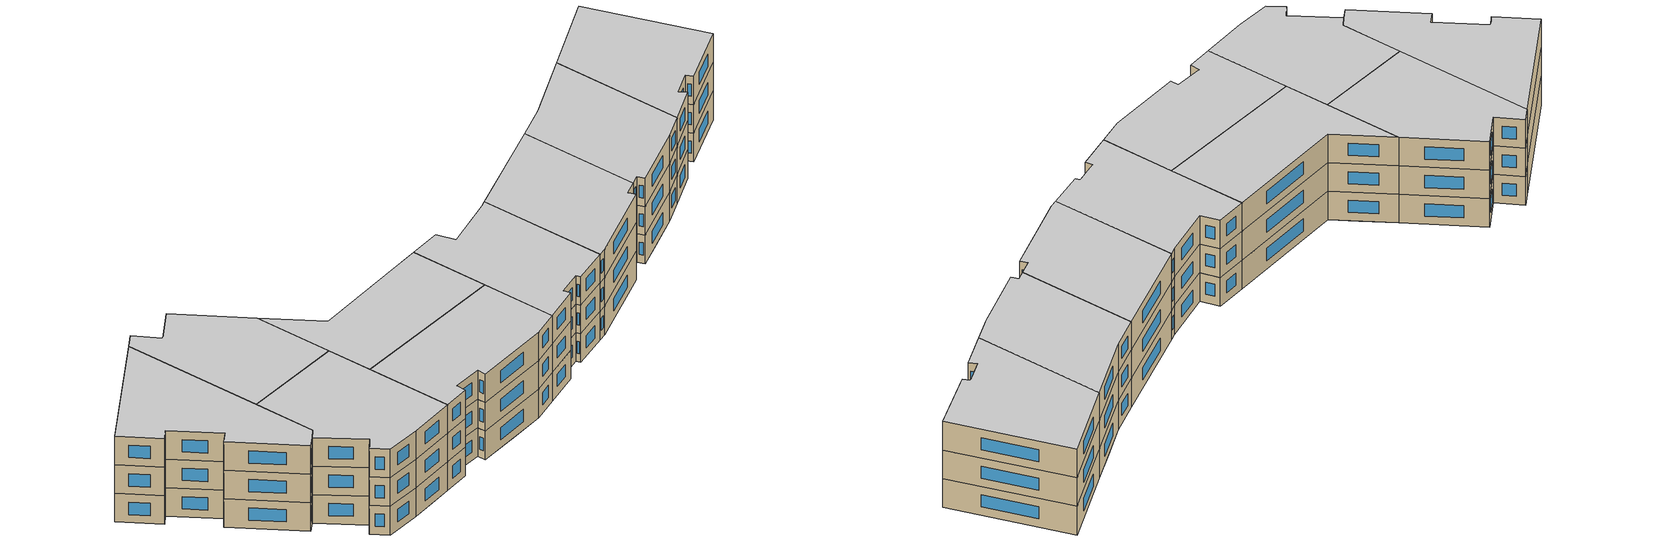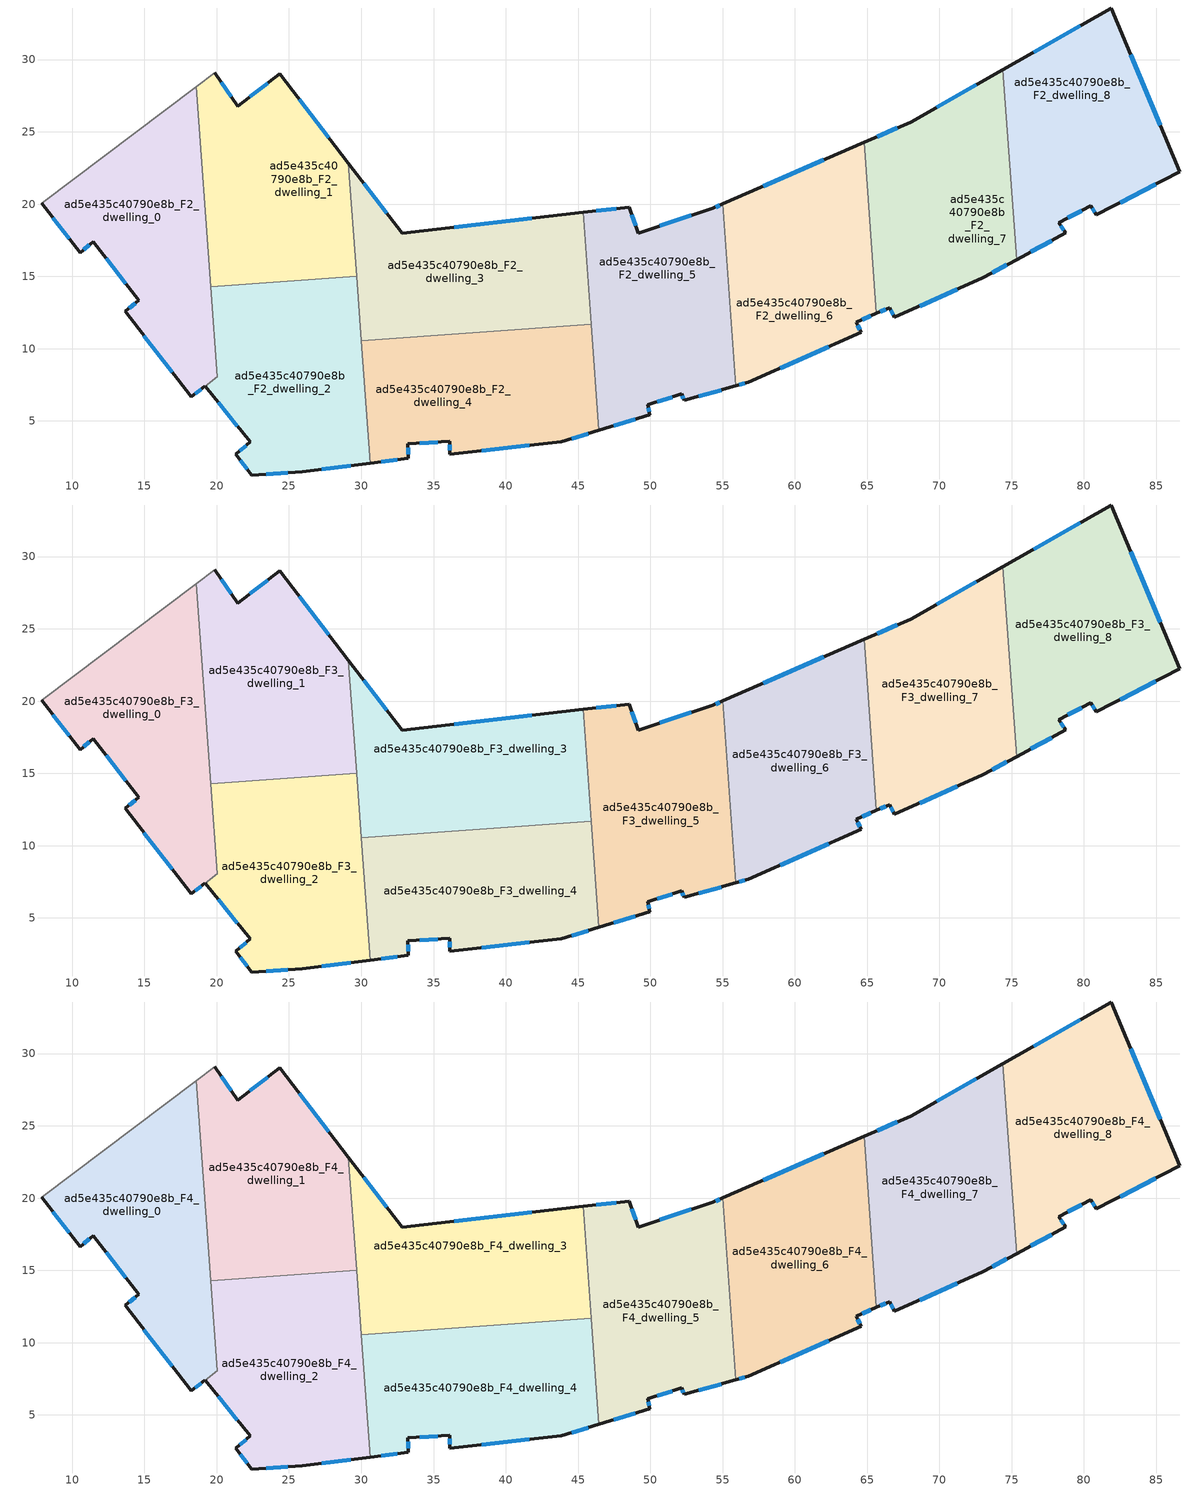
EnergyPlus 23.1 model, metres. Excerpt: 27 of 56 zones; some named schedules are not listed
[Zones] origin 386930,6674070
ad5e435c40790e8b_F2_dwelling_0
 floor to ad5e435c40790e8b_F1_dwelling_9 (EU_floor_Construction): 18.59,28.13 20.04,8.06 18.24,6.66 13.66,12.6 14.62,13.34 11.45,17.4 10.55,16.62 7.91,20.04 z6
 wall outside (EU_wall_Construction): 7.91,20.04 10.55,16.62 11.45,17.4 14.62,13.34 13.66,12.6 18.24,6.66 19.19,7.4 z6:9
 wall adiabatic (EU_wall_Construction): 18.59,28.13 7.91,20.04 z6:9
 wall to ad5e435c40790e8b_F2_dwelling_2 (EU_wall_Construction): 19.19,7.4 20.04,8.06 19.59,14.27 z6:9
 wall to ad5e435c40790e8b_F2_dwelling_1 (EU_wall_Construction): 19.59,14.27 18.59,28.13 z6:9
 window (EU_Window_Construction): 18.51,6.87 18.92,7.19 / 14.97,10.9 16.93,8.36 / 14.35,13.13 13.93,12.81 / 12.35,16.24 13.72,14.5 / 10.81,16.84 11.19,17.18 / 8.67,19.07 9.8,17.6 z6.86:8.14
ad5e435c40790e8b_F2_dwelling_1
 floor to ad5e435c40790e8b_F1_dwelling_8 (EU_floor_Construction): 24.35,29.01 29.12,22.82 29.68,15 21.88,14.43 24.12,28.83 z6
 floor to ad5e435c40790e8b_F1_dwelling_9 (EU_floor_Construction): 24.12,28.83 21.88,14.43 19.59,14.27 18.59,28.13 19.87,29.09 21.47,26.79 z6
 wall outside (EU_wall_Construction): 29.12,22.83 24.35,29.01 21.47,26.79 19.87,29.09 z6:9
 wall to ad5e435c40790e8b_F2_dwelling_2 (EU_wall_Construction): 19.59,14.27 29.68,15 z6:9
 wall adiabatic (EU_wall_Construction): 19.87,29.09 18.59,28.13 z6:9
 wall to ad5e435c40790e8b_F2_dwelling_3 (EU_wall_Construction): 29.68,15 29.12,22.83 z6:9
 window (EU_Window_Construction): 21.01,27.44 20.32,28.43 / 23.53,28.37 22.29,27.42 / 27.76,24.59 25.72,27.24 z6.86:8.14
ad5e435c40790e8b_F2_dwelling_2
 floor to ad5e435c40790e8b_F1_dwelling_7 (EU_floor_Construction): 29.84,12.81 29.92,11.64 28.39,1.79 25.93,1.48 22.41,1.26 21.32,2.68 22.34,3.54 20.52,5.77 21.82,14.06 z6
 floor to ad5e435c40790e8b_F1_dwelling_6 (EU_floor_Construction): 29.92,11.64 30.61,2.08 28.39,1.79 z6
 floor to ad5e435c40790e8b_F1_dwelling_9 (EU_floor_Construction): 21.88,14.43 20.52,5.77 19.19,7.4 20.04,8.06 19.59,14.27 z6
 floor to ad5e435c40790e8b_F1_dwelling_8 (EU_floor_Construction): 29.68,15 29.84,12.81 21.82,14.06 21.88,14.43 z6
 wall outside (EU_wall_Construction): 19.19,7.4 22.34,3.54 21.32,2.68 22.41,1.26 25.93,1.48 30.61,2.08 z6:9
 wall to ad5e435c40790e8b_F2_dwelling_4 (EU_wall_Construction): 30.61,2.08 30,10.55 z6:9
 wall to ad5e435c40790e8b_F2_dwelling_3 (EU_wall_Construction): 30,10.55 29.68,15 z6:9
 window (EU_Window_Construction): 27.27,1.65 29.28,1.9 / 23.42,1.32 24.93,1.41 / 21.63,2.27 22.1,1.66 / 22.05,3.29 21.61,2.92 / 20.09,6.3 21.44,4.64 z6.86:8.14
ad5e435c40790e8b_F2_dwelling_3
 floor to ad5e435c40790e8b_F1_dwelling_6 (EU_floor_Construction): 43.08,19.16 41.87,11.41 30,10.55 29.92,11.64 31.24,20.07 32.84,17.98 z6
 floor to ad5e435c40790e8b_F1_dwelling_8 (EU_floor_Construction): 29.12,22.82 31.24,20.07 30.1,12.77 29.84,12.81 z6
 floor to ad5e435c40790e8b_F1_dwelling_7 (EU_floor_Construction): 30.1,12.77 29.92,11.64 29.84,12.81 z6
 floor to ad5e435c40790e8b_F1_dwelling_5 (EU_floor_Construction): 45.36,19.42 45.86,12.54 42.14,13.12 43.08,19.16 z6
 floor to ad5e435c40790e8b_F1_dwelling_4 (EU_floor_Construction): 45.86,12.54 45.92,11.7 41.87,11.41 42.14,13.12 z6
 wall outside (EU_wall_Construction): 45.36,19.42 32.84,17.98 29.12,22.83 z6:9
 wall to ad5e435c40790e8b_F2_dwelling_4 (EU_wall_Construction): 30,10.55 45.92,11.7 z6:9
 wall to ad5e435c40790e8b_F2_dwelling_5 (EU_wall_Construction): 45.92,11.7 45.36,19.42 z6:9
 window (EU_Window_Construction): 41.78,19.01 36.42,18.39 / 31.78,19.37 30.18,21.44 z6.86:8.14
ad5e435c40790e8b_F2_dwelling_4
 floor to ad5e435c40790e8b_F1_dwelling_6 (EU_floor_Construction): 41.87,11.41 40.59,3.19 36.13,2.71 36.12,3.59 33.23,3.42 33.27,2.42 30.61,2.08 30,10.55 z6
 floor to ad5e435c40790e8b_F1_dwelling_4 (EU_floor_Construction): 45.92,11.7 46.45,4.35 43.82,3.54 40.59,3.19 41.87,11.41 z6
 wall outside (EU_wall_Construction): 30.61,2.08 33.27,2.42 33.23,3.42 36.12,3.59 36.13,2.71 43.82,3.54 46.45,4.35 z6:9
 wall to ad5e435c40790e8b_F2_dwelling_5 (EU_wall_Construction): 46.45,4.35 45.92,11.7 z6:9
 window (EU_Window_Construction): 34.06,3.47 35.3,3.54 / 33.26,2.7 33.24,3.13 / 31.37,2.17 32.51,2.32 / 44.57,3.78 45.7,4.12 / 38.33,2.95 41.63,3.31 / 36.12,3.34 36.13,2.96 z6.86:8.14
ad5e435c40790e8b_F2_dwelling_5
 floor to ad5e435c40790e8b_F1_dwelling_4 (EU_floor_Construction): 55.04,11.1 54.39,7 52.34,6.42 52.18,6.87 49.82,6.12 49.98,5.44 46.45,4.35 45.86,12.54 z6
 floor to ad5e435c40790e8b_F1_dwelling_5 (EU_floor_Construction): 55,20.01 55.45,13.77 55.04,11.1 45.86,12.54 45.36,19.42 48.54,19.79 49.18,18 54.32,19.71 z6
 floor to ad5e435c40790e8b_F1_dwelling_2 (EU_floor_Construction): 55.45,13.77 55.91,7.42 54.39,7 z6
 wall outside (EU_wall_Construction): 46.45,4.35 49.98,5.44 49.82,6.12 52.18,6.87 52.34,6.42 55.91,7.42 / 55,20.01 54.32,19.71 49.18,18 48.54,19.79 45.36,19.42 z6:9
 wall to ad5e435c40790e8b_F2_dwelling_6 (EU_wall_Construction): 55.91,7.42 55,20.01 z6:9
 window (EU_Window_Construction): 49.93,5.63 49.86,5.93 / 47.45,4.66 48.97,5.13 / 47.63,19.68 46.27,19.53 / 49,18.51 48.72,19.28 / 52.85,19.22 50.65,18.49 / 54.81,19.92 54.51,19.8 / 53.36,6.7 54.89,7.13 / 52.22,6.74 52.3,6.54 / 50.49,6.34 51.5,6.65 z6.86:8.14
ad5e435c40790e8b_F2_dwelling_6
 floor to ad5e435c40790e8b_F1_dwelling_2 (EU_floor_Construction): 65.35,16.58 65.65,12.44 64.25,11.82 64.58,11.12 56.76,7.66 55.91,7.42 55.45,13.77 56.11,18.02 z6
 floor to ad5e435c40790e8b_F1_dwelling_3 (EU_floor_Construction): 64.79,24.27 65.35,16.58 56.11,18.02 56.53,20.67 z6
 floor to ad5e435c40790e8b_F1_dwelling_5 (EU_floor_Construction): 56.53,20.67 55.45,13.77 55,20.01 z6
 wall outside (EU_wall_Construction): 55.91,7.42 56.76,7.66 64.58,11.12 64.25,11.82 65.65,12.44 / 64.79,24.27 55,20.01 z6:9
 wall to ad5e435c40790e8b_F2_dwelling_7 (EU_wall_Construction): 65.65,12.44 64.79,24.27 z6:9
 window (EU_Window_Construction): 56.15,7.49 56.52,7.6 / 62,23.05 57.8,21.23 / 64.65,11.99 65.25,12.26 / 64.49,11.32 64.34,11.62 / 59,8.65 62.35,10.13 z6.86:8.14
ad5e435c40790e8b_F2_dwelling_7
 floor to ad5e435c40790e8b_F1_dwelling_0 (EU_floor_Construction): 74.76,24.21 75.34,16.16 72.99,14.89 69.05,13.12 70.88,24.82 z6
 floor to ad5e435c40790e8b_F1_dwelling_3 (EU_floor_Construction): 71.3,27.54 69.49,15.93 65.35,16.58 64.79,24.27 68,25.67 z6
 floor to ad5e435c40790e8b_F1_dwelling_1 (EU_floor_Construction): 74.39,29.3 74.76,24.21 70.88,24.82 71.3,27.54 z6
 floor to ad5e435c40790e8b_F1_dwelling_2 (EU_floor_Construction): 69.49,15.93 69.05,13.12 66.89,12.16 66.55,12.84 65.65,12.44 65.35,16.58 z6
 wall outside (EU_wall_Construction): 65.65,12.44 66.55,12.84 66.89,12.16 72.99,14.89 75.34,16.16 / 74.39,29.3 68,25.67 64.79,24.27 z6:9
 wall to ad5e435c40790e8b_F2_dwelling_8 (EU_wall_Construction): 75.34,16.16 74.39,29.3 z6:9
 window (EU_Window_Construction): 65.91,12.55 66.29,12.72 / 67.09,25.27 65.71,24.67 / 72.57,28.26 69.83,26.71 / 73.66,15.25 74.67,15.8 / 68.63,12.94 71.25,14.11 / 66.65,12.64 66.79,12.35 z6.86:8.14
ad5e435c40790e8b_F2_dwelling_8
 floor to ad5e435c40790e8b_F1_dwelling_1 (EU_floor_Construction): 81.89,33.57 86.55,22.37 74.76,24.21 74.39,29.3 z6
 floor to ad5e435c40790e8b_F1_dwelling_0 (EU_floor_Construction): 86.55,22.37 86.61,22.23 80.85,19.26 80.46,19.89 78.27,18.72 78.73,18 75.34,16.16 74.76,24.21 z6
 wall outside (EU_wall_Construction): 75.34,16.16 78.73,18 78.27,18.72 80.46,19.89 80.85,19.26 86.61,22.23 81.89,33.57 74.39,29.3 z6:9
 window (EU_Window_Construction): 76.31,16.69 77.76,17.48 / 79.75,32.35 76.53,30.52 / 85.26,25.47 83.24,30.33 / 82.5,20.11 84.97,21.38 / 80.57,19.71 80.74,19.44 / 78.9,19.05 79.84,19.56 / 78.6,18.21 78.4,18.51 z6.86:8.14
ad5e435c40790e8b_F3_dwelling_0
 floor to ad5e435c40790e8b_F2_dwelling_0 (EU_floor_Construction): 18.59,28.13 20.04,8.06 18.24,6.66 13.66,12.6 14.62,13.34 11.45,17.4 10.55,16.62 7.91,20.04 z9
 wall outside (EU_wall_Construction): 7.91,20.04 10.55,16.62 11.45,17.4 14.62,13.34 13.66,12.6 18.24,6.66 19.19,7.4 z9:12
 wall adiabatic (EU_wall_Construction): 18.59,28.13 7.91,20.04 z9:12
 wall to ad5e435c40790e8b_F3_dwelling_2 (EU_wall_Construction): 19.19,7.4 20.04,8.06 19.59,14.27 z9:12
 wall to ad5e435c40790e8b_F3_dwelling_1 (EU_wall_Construction): 19.59,14.27 18.59,28.13 z9:12
 window (EU_Window_Construction): 18.51,6.87 18.92,7.19 / 14.97,10.9 16.93,8.36 / 14.35,13.13 13.93,12.81 / 12.35,16.24 13.72,14.5 / 10.81,16.84 11.19,17.18 / 8.67,19.07 9.8,17.6 z9.86:11.14
ad5e435c40790e8b_F3_dwelling_1
 floor to ad5e435c40790e8b_F2_dwelling_1 (EU_floor_Construction): 24.35,29.01 29.12,22.83 29.68,15 19.59,14.27 18.59,28.13 19.87,29.09 21.47,26.79 z9
 wall outside (EU_wall_Construction): 29.12,22.83 24.35,29.01 21.47,26.79 19.87,29.09 z9:12
 wall to ad5e435c40790e8b_F3_dwelling_2 (EU_wall_Construction): 19.59,14.27 29.68,15 z9:12
 wall adiabatic (EU_wall_Construction): 19.87,29.09 18.59,28.13 z9:12
 wall to ad5e435c40790e8b_F3_dwelling_3 (EU_wall_Construction): 29.68,15 29.12,22.83 z9:12
 window (EU_Window_Construction): 21.01,27.44 20.32,28.43 / 23.53,28.37 22.29,27.42 / 27.76,24.59 25.72,27.24 z9.86:11.14
ad5e435c40790e8b_F3_dwelling_2
 floor to ad5e435c40790e8b_F2_dwelling_2 (EU_floor_Construction): 29.68,15 30.61,2.08 25.93,1.48 22.41,1.26 21.32,2.68 22.34,3.54 19.19,7.4 20.04,8.06 19.59,14.27 z9
 wall outside (EU_wall_Construction): 19.19,7.4 22.34,3.54 21.32,2.68 22.41,1.26 25.93,1.48 30.61,2.08 z9:12
 wall to ad5e435c40790e8b_F3_dwelling_4 (EU_wall_Construction): 30.61,2.08 30,10.55 z9:12
 wall to ad5e435c40790e8b_F3_dwelling_3 (EU_wall_Construction): 30,10.55 29.68,15 z9:12
 window (EU_Window_Construction): 27.27,1.65 29.28,1.9 / 23.42,1.32 24.93,1.41 / 21.63,2.27 22.1,1.66 / 22.05,3.29 21.61,2.92 / 20.09,6.3 21.44,4.64 z9.86:11.14
ad5e435c40790e8b_F3_dwelling_3
 floor to ad5e435c40790e8b_F2_dwelling_3 (EU_floor_Construction): 45.36,19.42 45.92,11.7 30,10.55 29.12,22.83 32.84,17.98 z9
 wall outside (EU_wall_Construction): 45.36,19.42 32.84,17.98 29.12,22.83 z9:12
 wall to ad5e435c40790e8b_F3_dwelling_4 (EU_wall_Construction): 30,10.55 45.92,11.7 z9:12
 wall to ad5e435c40790e8b_F3_dwelling_5 (EU_wall_Construction): 45.92,11.7 45.36,19.42 z9:12
 window (EU_Window_Construction): 41.78,19.01 36.42,18.39 / 31.78,19.37 30.18,21.44 z9.86:11.14
ad5e435c40790e8b_F3_dwelling_4
 floor to ad5e435c40790e8b_F2_dwelling_4 (EU_floor_Construction): 45.92,11.7 46.45,4.35 43.82,3.54 36.13,2.71 36.12,3.59 33.23,3.42 33.27,2.42 30.61,2.08 30,10.55 z9
 wall outside (EU_wall_Construction): 30.61,2.08 33.27,2.42 33.23,3.42 36.12,3.59 36.13,2.71 43.82,3.54 46.45,4.35 z9:12
 wall to ad5e435c40790e8b_F3_dwelling_5 (EU_wall_Construction): 46.45,4.35 45.92,11.7 z9:12
 window (EU_Window_Construction): 34.06,3.47 35.3,3.54 / 33.26,2.7 33.24,3.13 / 31.37,2.17 32.51,2.32 / 44.57,3.78 45.7,4.12 / 38.33,2.95 41.63,3.31 / 36.12,3.34 36.13,2.96 z9.86:11.14
ad5e435c40790e8b_F3_dwelling_5
 floor to ad5e435c40790e8b_F2_dwelling_5 (EU_floor_Construction): 55,20.01 55.91,7.42 52.34,6.42 52.18,6.87 49.82,6.12 49.98,5.44 46.45,4.35 45.36,19.42 48.54,19.79 49.18,18 54.32,19.71 z9
 wall outside (EU_wall_Construction): 46.45,4.35 49.98,5.44 49.82,6.12 52.18,6.87 52.34,6.42 55.91,7.42 / 55,20.01 54.32,19.71 49.18,18 48.54,19.79 45.36,19.42 z9:12
 wall to ad5e435c40790e8b_F3_dwelling_6 (EU_wall_Construction): 55.91,7.42 55,20.01 z9:12
 window (EU_Window_Construction): 49.93,5.63 49.86,5.93 / 47.45,4.66 48.97,5.13 / 47.63,19.68 46.27,19.53 / 49,18.51 48.72,19.28 / 52.85,19.22 50.65,18.49 / 54.81,19.92 54.51,19.8 / 53.36,6.7 54.89,7.13 / 52.22,6.74 52.3,6.54 / 50.49,6.34 51.5,6.65 z9.86:11.14
ad5e435c40790e8b_F3_dwelling_6
 floor to ad5e435c40790e8b_F2_dwelling_6 (EU_floor_Construction): 64.79,24.27 65.65,12.44 64.25,11.82 64.58,11.12 56.76,7.66 55.91,7.42 55,20.01 z9
 wall outside (EU_wall_Construction): 55.91,7.42 56.76,7.66 64.58,11.12 64.25,11.82 65.65,12.44 / 64.79,24.27 55,20.01 z9:12
 wall to ad5e435c40790e8b_F3_dwelling_7 (EU_wall_Construction): 65.65,12.44 64.79,24.27 z9:12
 window (EU_Window_Construction): 56.15,7.49 56.52,7.6 / 62,23.05 57.8,21.23 / 64.65,11.99 65.25,12.26 / 64.49,11.32 64.34,11.62 / 59,8.65 62.35,10.13 z9.86:11.14
ad5e435c40790e8b_F3_dwelling_7
 floor to ad5e435c40790e8b_F2_dwelling_7 (EU_floor_Construction): 74.39,29.3 75.34,16.16 72.99,14.89 66.89,12.16 66.55,12.84 65.65,12.44 64.79,24.27 68,25.67 z9
 wall outside (EU_wall_Construction): 65.65,12.44 66.55,12.84 66.89,12.16 72.99,14.89 75.34,16.16 / 74.39,29.3 68,25.67 64.79,24.27 z9:12
 wall to ad5e435c40790e8b_F3_dwelling_8 (EU_wall_Construction): 75.34,16.16 74.39,29.3 z9:12
 window (EU_Window_Construction): 65.91,12.55 66.29,12.72 / 67.09,25.27 65.71,24.67 / 72.57,28.26 69.83,26.71 / 73.66,15.25 74.67,15.8 / 68.63,12.94 71.25,14.11 / 66.65,12.64 66.79,12.35 z9.86:11.14
ad5e435c40790e8b_F3_dwelling_8
 floor to ad5e435c40790e8b_F2_dwelling_8 (EU_floor_Construction): 81.89,33.57 86.61,22.23 80.85,19.26 80.46,19.89 78.27,18.72 78.73,18 75.34,16.16 74.39,29.3 z9
 wall outside (EU_wall_Construction): 75.34,16.16 78.73,18 78.27,18.72 80.46,19.89 80.85,19.26 86.61,22.23 81.89,33.57 74.39,29.3 z9:12
 window (EU_Window_Construction): 76.31,16.69 77.76,17.48 / 79.75,32.35 76.53,30.52 / 85.26,25.47 83.24,30.33 / 82.5,20.11 84.97,21.38 / 80.57,19.71 80.74,19.44 / 78.9,19.05 79.84,19.56 / 78.6,18.21 78.4,18.51 z9.86:11.14
ad5e435c40790e8b_F4_dwelling_0
 floor to ad5e435c40790e8b_F3_dwelling_0 (EU_floor_Construction): 18.59,28.13 20.04,8.06 18.24,6.66 13.66,12.6 14.62,13.34 11.45,17.4 10.55,16.62 7.91,20.04 z12
 wall outside (EU_wall_Construction): 7.91,20.04 10.55,16.62 11.45,17.4 14.62,13.34 13.66,12.6 18.24,6.66 19.19,7.4 z12:15
 wall adiabatic (EU_wall_Construction): 18.59,28.13 7.91,20.04 z12:15
 wall to ad5e435c40790e8b_F4_dwelling_2 (EU_wall_Construction): 19.19,7.4 20.04,8.06 19.59,14.27 z12:15
 wall to ad5e435c40790e8b_F4_dwelling_1 (EU_wall_Construction): 19.59,14.27 18.59,28.13 z12:15
 window (EU_Window_Construction): 18.51,6.87 18.92,7.19 / 14.97,10.9 16.93,8.36 / 14.35,13.13 13.93,12.81 / 12.35,16.24 13.72,14.5 / 10.81,16.84 11.19,17.18 / 8.67,19.07 9.8,17.6 z12.86:14.14
 ceiling to ad5e435c40790e8b_F5_dwelling_0 (EU_floor_Construction): 20.04,8.06 18.59,28.13 7.91,20.04 10.55,16.62 11.45,17.4 14.62,13.34 13.66,12.6 18.24,6.66 z15
ad5e435c40790e8b_F4_dwelling_1
 floor to ad5e435c40790e8b_F3_dwelling_1 (EU_floor_Construction): 24.35,29.01 29.12,22.83 29.68,15 19.59,14.27 18.59,28.13 19.87,29.09 21.47,26.79 z12
 wall outside (EU_wall_Construction): 29.12,22.83 24.35,29.01 21.47,26.79 19.87,29.09 z12:15
 wall to ad5e435c40790e8b_F4_dwelling_2 (EU_wall_Construction): 19.59,14.27 29.68,15 z12:15
 wall adiabatic (EU_wall_Construction): 19.87,29.09 18.59,28.13 z12:15
 wall to ad5e435c40790e8b_F4_dwelling_3 (EU_wall_Construction): 29.68,15 29.12,22.83 z12:15
 window (EU_Window_Construction): 21.01,27.44 20.32,28.43 / 23.53,28.37 22.29,27.42 / 27.76,24.59 25.72,27.24 z12.86:14.14
 ceiling to ad5e435c40790e8b_F5_dwelling_1 (EU_floor_Construction): 29.68,15 29.12,22.83 24.35,29.01 21.47,26.79 19.87,29.09 18.59,28.13 19.59,14.27 z15
ad5e435c40790e8b_F4_dwelling_2
 floor to ad5e435c40790e8b_F3_dwelling_2 (EU_floor_Construction): 29.68,15 30.61,2.08 25.93,1.48 22.41,1.26 21.32,2.68 22.34,3.54 19.19,7.4 20.04,8.06 19.59,14.27 z12
 wall outside (EU_wall_Construction): 19.19,7.4 22.34,3.54 21.32,2.68 22.41,1.26 25.93,1.48 30.61,2.08 z12:15
 wall to ad5e435c40790e8b_F4_dwelling_4 (EU_wall_Construction): 30.61,2.08 30,10.55 z12:15
 wall to ad5e435c40790e8b_F4_dwelling_3 (EU_wall_Construction): 30,10.55 29.68,15 z12:15
 window (EU_Window_Construction): 27.27,1.65 29.28,1.9 / 23.42,1.32 24.93,1.41 / 21.63,2.27 22.1,1.66 / 22.05,3.29 21.61,2.92 / 20.09,6.3 21.44,4.64 z12.86:14.14
 ceiling to ad5e435c40790e8b_F5_dwelling_2 (EU_floor_Construction): 30.61,2.08 29.68,15 19.59,14.27 20.04,8.06 19.19,7.4 22.34,3.54 21.32,2.68 22.41,1.26 25.93,1.48 z15
ad5e435c40790e8b_F4_dwelling_3
 floor to ad5e435c40790e8b_F3_dwelling_3 (EU_floor_Construction): 45.36,19.42 45.92,11.7 30,10.55 29.12,22.83 32.84,17.98 z12
 wall outside (EU_wall_Construction): 45.36,19.42 32.84,17.98 29.12,22.83 z12:15
 wall to ad5e435c40790e8b_F4_dwelling_4 (EU_wall_Construction): 30,10.55 45.92,11.7 z12:15
 wall to ad5e435c40790e8b_F4_dwelling_5 (EU_wall_Construction): 45.92,11.7 45.36,19.42 z12:15
 window (EU_Window_Construction): 41.78,19.01 36.42,18.39 / 31.78,19.37 30.18,21.44 z12.86:14.14
 ceiling to ad5e435c40790e8b_F5_dwelling_3 (EU_floor_Construction): 45.92,11.7 45.36,19.42 32.84,17.98 29.12,22.83 30,10.55 z15
ad5e435c40790e8b_F4_dwelling_4
 floor to ad5e435c40790e8b_F3_dwelling_4 (EU_floor_Construction): 45.92,11.7 46.45,4.35 43.82,3.54 36.13,2.71 36.12,3.59 33.23,3.42 33.27,2.42 30.61,2.08 30,10.55 z12
 wall outside (EU_wall_Construction): 30.61,2.08 33.27,2.42 33.23,3.42 36.12,3.59 36.13,2.71 43.82,3.54 46.45,4.35 z12:15
 wall to ad5e435c40790e8b_F4_dwelling_5 (EU_wall_Construction): 46.45,4.35 45.92,11.7 z12:15
 window (EU_Window_Construction): 34.06,3.47 35.3,3.54 / 33.26,2.7 33.24,3.13 / 31.37,2.17 32.51,2.32 / 44.57,3.78 45.7,4.12 / 38.33,2.95 41.63,3.31 / 36.12,3.34 36.13,2.96 z12.86:14.14
 ceiling to ad5e435c40790e8b_F5_dwelling_4 (EU_floor_Construction): 46.45,4.35 45.92,11.7 30,10.55 30.61,2.08 33.27,2.42 33.23,3.42 36.12,3.59 36.13,2.71 43.82,3.54 z15
ad5e435c40790e8b_F4_dwelling_5
 floor to ad5e435c40790e8b_F3_dwelling_5 (EU_floor_Construction): 55,20.01 55.91,7.42 52.34,6.42 52.18,6.87 49.82,6.12 49.98,5.44 46.45,4.35 45.36,19.42 48.54,19.79 49.18,18 54.32,19.71 z12
 wall outside (EU_wall_Construction): 46.45,4.35 49.98,5.44 49.82,6.12 52.18,6.87 52.34,6.42 55.91,7.42 / 55,20.01 54.32,19.71 49.18,18 48.54,19.79 45.36,19.42 z12:15
 wall to ad5e435c40790e8b_F4_dwelling_6 (EU_wall_Construction): 55.91,7.42 55,20.01 z12:15
 window (EU_Window_Construction): 49.93,5.63 49.86,5.93 / 47.45,4.66 48.97,5.13 / 47.63,19.68 46.27,19.53 / 49,18.51 48.72,19.28 / 52.85,19.22 50.65,18.49 / 54.81,19.92 54.51,19.8 / 53.36,6.7 54.89,7.13 / 52.22,6.74 52.3,6.54 / 50.49,6.34 51.5,6.65 z12.86:14.14
 ceiling to ad5e435c40790e8b_F5_dwelling_5 (EU_floor_Construction): 55.91,7.42 55,20.01 54.32,19.71 49.18,18 48.54,19.79 45.36,19.42 46.45,4.35 49.98,5.44 49.82,6.12 52.18,6.87 52.34,6.42 z15
ad5e435c40790e8b_F4_dwelling_6
 floor to ad5e435c40790e8b_F3_dwelling_6 (EU_floor_Construction): 64.79,24.27 65.65,12.44 64.25,11.82 64.58,11.12 56.76,7.66 55.91,7.42 55,20.01 z12
 wall outside (EU_wall_Construction): 55.91,7.42 56.76,7.66 64.58,11.12 64.25,11.82 65.65,12.44 / 64.79,24.27 55,20.01 z12:15
 wall to ad5e435c40790e8b_F4_dwelling_7 (EU_wall_Construction): 65.65,12.44 64.79,24.27 z12:15
 window (EU_Window_Construction): 56.15,7.49 56.52,7.6 / 62,23.05 57.8,21.23 / 64.65,11.99 65.25,12.26 / 64.49,11.32 64.34,11.62 / 59,8.65 62.35,10.13 z12.86:14.14
 ceiling to ad5e435c40790e8b_F5_dwelling_6 (EU_floor_Construction): 64.58,11.12 64.25,11.82 65.65,12.44 64.79,24.27 55,20.01 55.91,7.42 56.76,7.66 z15
ad5e435c40790e8b_F4_dwelling_7
 floor to ad5e435c40790e8b_F3_dwelling_7 (EU_floor_Construction): 74.39,29.3 75.34,16.16 72.99,14.89 66.89,12.16 66.55,12.84 65.65,12.44 64.79,24.27 68,25.67 z12
 wall outside (EU_wall_Construction): 65.65,12.44 66.55,12.84 66.89,12.16 72.99,14.89 75.34,16.16 / 74.39,29.3 68,25.67 64.79,24.27 z12:15
 wall to ad5e435c40790e8b_F4_dwelling_8 (EU_wall_Construction): 75.34,16.16 74.39,29.3 z12:15
 window (EU_Window_Construction): 65.91,12.55 66.29,12.72 / 67.09,25.27 65.71,24.67 / 72.57,28.26 69.83,26.71 / 73.66,15.25 74.67,15.8 / 68.63,12.94 71.25,14.11 / 66.65,12.64 66.79,12.35 z12.86:14.14
 ceiling to ad5e435c40790e8b_F5_dwelling_7 (EU_floor_Construction): 72.99,14.89 75.34,16.16 74.39,29.3 68,25.67 64.79,24.27 65.65,12.44 66.55,12.84 66.89,12.16 z15
ad5e435c40790e8b_F4_dwelling_8
 floor to ad5e435c40790e8b_F3_dwelling_8 (EU_floor_Construction): 81.89,33.57 86.61,22.23 80.85,19.26 80.46,19.89 78.27,18.72 78.73,18 75.34,16.16 74.39,29.3 z12
 wall outside (EU_wall_Construction): 75.34,16.16 78.73,18 78.27,18.72 80.46,19.89 80.85,19.26 86.61,22.23 81.89,33.57 74.39,29.3 z12:15
 window (EU_Window_Construction): 76.31,16.69 77.76,17.48 / 79.75,32.35 76.53,30.52 / 85.26,25.47 83.24,30.33 / 82.5,20.11 84.97,21.38 / 80.57,19.71 80.74,19.44 / 78.9,19.05 79.84,19.56 / 78.6,18.21 78.4,18.51 z12.86:14.14
 ceiling to ad5e435c40790e8b_F5_dwelling_8 (EU_floor_Construction): 86.61,22.23 81.89,33.57 74.39,29.3 75.34,16.16 78.73,18 78.27,18.72 80.46,19.89 80.85,19.26 z15
[Building]
EU S2 Campaign: North Axis=0; Terrain=City; Solar Distribution=FullExterior
[Site:Location]
Helsinki-Vantaa.AP: Latitude=60.317; Longitude=24.963; Time Zone=2; Elevation=54.6
[SizingPeriod:WeatherFileDays]
AnnualSizingPeriod: Begin Month=1; Begin Day of Month=1; End Month=12; End Day of Month=31; Day of Week for Start Day=Monday; Use Weather File Daylight Saving Period=No; Use Weather File Rain and Snow Indicators=No
[MATERIAL]
EU_InternalMass_Material: Roughness=MediumRough; Thickness=0.1; Conductivity=1; Density=1800; Specific Heat=900; Thermal Absorptance=0.9; Solar Absorptance=0.7; Visible Absorptance=0.7
[MATERIAL:NOMASS] Roughness=MediumRough; Thermal Absorptance=0.9; Solar Absorptance=0.7; Visible Absorptance=0.7
Name | Thermal Resistance
EU_wall_NoMass | 2.6932
EU_floor_NoMass | 2.22482
[WINDOWMATERIAL:SIMPLEGLAZINGSYSTEM]
EU_Window_SimpleGlazing: UFactor=2.14966; Solar Heat Gain Coefficient=0.7; Visible Transmittance=0.7
[CONSTRUCTION]
EU_wall_Construction: EU_wall_NoMass
EU_floor_Construction: EU_floor_NoMass
EU_Window_Construction: EU_Window_SimpleGlazing
EU_InternalMass_Construction: EU_InternalMass_Material
[ZONE] Type=1; Multiplier=1; Ceiling Height=autocalculate; Floor Area=autocalculate; Part of Total Floor Area=Yes
Name | Volume
ad5e435c40790e8b_F2_dwelling_0; ad5e435c40790e8b_F3_dwelling_0; ad5e435c40790e8b_F4_dwelling_0 | 378.474
ad5e435c40790e8b_F2_dwelling_1; ad5e435c40790e8b_F3_dwelling_1; ad5e435c40790e8b_F4_dwelling_1 | 380.963
ad5e435c40790e8b_F2_dwelling_2; ad5e435c40790e8b_F3_dwelling_2; ad5e435c40790e8b_F4_dwelling_2 | 383.456
ad5e435c40790e8b_F2_dwelling_3; ad5e435c40790e8b_F3_dwelling_3; ad5e435c40790e8b_F4_dwelling_3 | 380.975
ad5e435c40790e8b_F2_dwelling_4; ad5e435c40790e8b_F3_dwelling_4; ad5e435c40790e8b_F4_dwelling_4 | 380.943
ad5e435c40790e8b_F2_dwelling_5; ad5e435c40790e8b_F3_dwelling_5; ad5e435c40790e8b_F4_dwelling_5 | 380.933
ad5e435c40790e8b_F2_dwelling_6; ad5e435c40790e8b_F3_dwelling_6; ad5e435c40790e8b_F4_dwelling_6 | 380.967
ad5e435c40790e8b_F2_dwelling_7; ad5e435c40790e8b_F3_dwelling_7; ad5e435c40790e8b_F4_dwelling_7 | 380.947
ad5e435c40790e8b_F2_dwelling_8; ad5e435c40790e8b_F3_dwelling_8; ad5e435c40790e8b_F4_dwelling_8 | 380.961
[INTERNALMASS] Construction=EU_InternalMass_Construction
Name | Zone or ZoneList | Surface Area
ad5e435c40790e8b_F2_dwelling_0_EU_InternalMass | ad5e435c40790e8b_F2_dwelling_0 | 126.162
ad5e435c40790e8b_F2_dwelling_1_EU_InternalMass | ad5e435c40790e8b_F2_dwelling_1 | 126.987
ad5e435c40790e8b_F2_dwelling_2_EU_InternalMass | ad5e435c40790e8b_F2_dwelling_2 | 127.817
ad5e435c40790e8b_F2_dwelling_3_EU_InternalMass | ad5e435c40790e8b_F2_dwelling_3 | 126.992
ad5e435c40790e8b_F2_dwelling_4_EU_InternalMass | ad5e435c40790e8b_F2_dwelling_4 | 126.982
ad5e435c40790e8b_F2_dwelling_5_EU_InternalMass | ad5e435c40790e8b_F2_dwelling_5 | 126.978
ad5e435c40790e8b_F2_dwelling_6_EU_InternalMass | ad5e435c40790e8b_F2_dwelling_6 | 126.989
ad5e435c40790e8b_F2_dwelling_7_EU_InternalMass | ad5e435c40790e8b_F2_dwelling_7 | 126.983
ad5e435c40790e8b_F2_dwelling_8_EU_InternalMass | ad5e435c40790e8b_F2_dwelling_8 | 126.987
ad5e435c40790e8b_F3_dwelling_0_EU_InternalMass | ad5e435c40790e8b_F3_dwelling_0 | 126.162
ad5e435c40790e8b_F3_dwelling_1_EU_InternalMass | ad5e435c40790e8b_F3_dwelling_1 | 126.987
ad5e435c40790e8b_F3_dwelling_2_EU_InternalMass | ad5e435c40790e8b_F3_dwelling_2 | 127.817
ad5e435c40790e8b_F3_dwelling_3_EU_InternalMass | ad5e435c40790e8b_F3_dwelling_3 | 126.992
ad5e435c40790e8b_F3_dwelling_4_EU_InternalMass | ad5e435c40790e8b_F3_dwelling_4 | 126.982
ad5e435c40790e8b_F3_dwelling_5_EU_InternalMass | ad5e435c40790e8b_F3_dwelling_5 | 126.978
ad5e435c40790e8b_F3_dwelling_6_EU_InternalMass | ad5e435c40790e8b_F3_dwelling_6 | 126.989
ad5e435c40790e8b_F3_dwelling_7_EU_InternalMass | ad5e435c40790e8b_F3_dwelling_7 | 126.983
ad5e435c40790e8b_F3_dwelling_8_EU_InternalMass | ad5e435c40790e8b_F3_dwelling_8 | 126.987
ad5e435c40790e8b_F4_dwelling_0_EU_InternalMass | ad5e435c40790e8b_F4_dwelling_0 | 126.162
ad5e435c40790e8b_F4_dwelling_1_EU_InternalMass | ad5e435c40790e8b_F4_dwelling_1 | 126.987
ad5e435c40790e8b_F4_dwelling_2_EU_InternalMass | ad5e435c40790e8b_F4_dwelling_2 | 127.817
ad5e435c40790e8b_F4_dwelling_3_EU_InternalMass | ad5e435c40790e8b_F4_dwelling_3 | 126.992
ad5e435c40790e8b_F4_dwelling_4_EU_InternalMass | ad5e435c40790e8b_F4_dwelling_4 | 126.982
ad5e435c40790e8b_F4_dwelling_5_EU_InternalMass | ad5e435c40790e8b_F4_dwelling_5 | 126.978
ad5e435c40790e8b_F4_dwelling_6_EU_InternalMass | ad5e435c40790e8b_F4_dwelling_6 | 126.989
ad5e435c40790e8b_F4_dwelling_7_EU_InternalMass | ad5e435c40790e8b_F4_dwelling_7 | 126.983
ad5e435c40790e8b_F4_dwelling_8_EU_InternalMass | ad5e435c40790e8b_F4_dwelling_8 | 126.987
[OTHEREQUIPMENT] Fuel Type=Electricity; Design Level Calculation Method=Watts/Area; Power per Zone Floor Area=1; Fraction Latent=0; Fraction Radiant=0; Fraction Lost=0; Carbon Dioxide Generation Rate=0; EndUse Subcategory=EU_Step8_InternalGains
Name | Zone or ZoneList or Space or SpaceList | Schedule
EU_Step8_InternalGain_ad5e435c40790e8b_F2_dwelling_0_f000 | ad5e435c40790e8b_F2_dwelling_0 | EU_Step8_GainSchedule_ad5e435c40790e8b_F2_dwelling_0_f000
EU_Step8_InternalGain_ad5e435c40790e8b_F2_dwelling_1_f000 | ad5e435c40790e8b_F2_dwelling_1 | EU_Step8_GainSchedule_ad5e435c40790e8b_F2_dwelling_1_f000
EU_Step8_InternalGain_ad5e435c40790e8b_F2_dwelling_2_f000 | ad5e435c40790e8b_F2_dwelling_2 | EU_Step8_GainSchedule_ad5e435c40790e8b_F2_dwelling_2_f000
EU_Step8_InternalGain_ad5e435c40790e8b_F2_dwelling_3_f000 | ad5e435c40790e8b_F2_dwelling_3 | EU_Step8_GainSchedule_ad5e435c40790e8b_F2_dwelling_3_f000
EU_Step8_InternalGain_ad5e435c40790e8b_F2_dwelling_4_f000 | ad5e435c40790e8b_F2_dwelling_4 | EU_Step8_GainSchedule_ad5e435c40790e8b_F2_dwelling_4_f000
EU_Step8_InternalGain_ad5e435c40790e8b_F2_dwelling_5_f000 | ad5e435c40790e8b_F2_dwelling_5 | EU_Step8_GainSchedule_ad5e435c40790e8b_F2_dwelling_5_f000
EU_Step8_InternalGain_ad5e435c40790e8b_F2_dwelling_6_f000 | ad5e435c40790e8b_F2_dwelling_6 | EU_Step8_GainSchedule_ad5e435c40790e8b_F2_dwelling_6_f000
EU_Step8_InternalGain_ad5e435c40790e8b_F2_dwelling_7_f000 | ad5e435c40790e8b_F2_dwelling_7 | EU_Step8_GainSchedule_ad5e435c40790e8b_F2_dwelling_7_f000
EU_Step8_InternalGain_ad5e435c40790e8b_F2_dwelling_8_f000 | ad5e435c40790e8b_F2_dwelling_8 | EU_Step8_GainSchedule_ad5e435c40790e8b_F2_dwelling_8_f000
EU_Step8_InternalGain_ad5e435c40790e8b_F3_dwelling_0_f000 | ad5e435c40790e8b_F3_dwelling_0 | EU_Step8_GainSchedule_ad5e435c40790e8b_F3_dwelling_0_f000
EU_Step8_InternalGain_ad5e435c40790e8b_F3_dwelling_1_f000 | ad5e435c40790e8b_F3_dwelling_1 | EU_Step8_GainSchedule_ad5e435c40790e8b_F3_dwelling_1_f000
EU_Step8_InternalGain_ad5e435c40790e8b_F3_dwelling_2_f000 | ad5e435c40790e8b_F3_dwelling_2 | EU_Step8_GainSchedule_ad5e435c40790e8b_F3_dwelling_2_f000
EU_Step8_InternalGain_ad5e435c40790e8b_F3_dwelling_3_f000 | ad5e435c40790e8b_F3_dwelling_3 | EU_Step8_GainSchedule_ad5e435c40790e8b_F3_dwelling_3_f000
EU_Step8_InternalGain_ad5e435c40790e8b_F3_dwelling_4_f000 | ad5e435c40790e8b_F3_dwelling_4 | EU_Step8_GainSchedule_ad5e435c40790e8b_F3_dwelling_4_f000
EU_Step8_InternalGain_ad5e435c40790e8b_F3_dwelling_5_f000 | ad5e435c40790e8b_F3_dwelling_5 | EU_Step8_GainSchedule_ad5e435c40790e8b_F3_dwelling_5_f000
EU_Step8_InternalGain_ad5e435c40790e8b_F3_dwelling_6_f000 | ad5e435c40790e8b_F3_dwelling_6 | EU_Step8_GainSchedule_ad5e435c40790e8b_F3_dwelling_6_f000
EU_Step8_InternalGain_ad5e435c40790e8b_F3_dwelling_7_f000 | ad5e435c40790e8b_F3_dwelling_7 | EU_Step8_GainSchedule_ad5e435c40790e8b_F3_dwelling_7_f000
EU_Step8_InternalGain_ad5e435c40790e8b_F3_dwelling_8_f000 | ad5e435c40790e8b_F3_dwelling_8 | EU_Step8_GainSchedule_ad5e435c40790e8b_F3_dwelling_8_f000
EU_Step8_InternalGain_ad5e435c40790e8b_F4_dwelling_0_f000 | ad5e435c40790e8b_F4_dwelling_0 | EU_Step8_GainSchedule_ad5e435c40790e8b_F4_dwelling_0_f000
EU_Step8_InternalGain_ad5e435c40790e8b_F4_dwelling_1_f000 | ad5e435c40790e8b_F4_dwelling_1 | EU_Step8_GainSchedule_ad5e435c40790e8b_F4_dwelling_1_f000
EU_Step8_InternalGain_ad5e435c40790e8b_F4_dwelling_2_f000 | ad5e435c40790e8b_F4_dwelling_2 | EU_Step8_GainSchedule_ad5e435c40790e8b_F4_dwelling_2_f000
EU_Step8_InternalGain_ad5e435c40790e8b_F4_dwelling_3_f000 | ad5e435c40790e8b_F4_dwelling_3 | EU_Step8_GainSchedule_ad5e435c40790e8b_F4_dwelling_3_f000
EU_Step8_InternalGain_ad5e435c40790e8b_F4_dwelling_4_f000 | ad5e435c40790e8b_F4_dwelling_4 | EU_Step8_GainSchedule_ad5e435c40790e8b_F4_dwelling_4_f000
EU_Step8_InternalGain_ad5e435c40790e8b_F4_dwelling_5_f000 | ad5e435c40790e8b_F4_dwelling_5 | EU_Step8_GainSchedule_ad5e435c40790e8b_F4_dwelling_5_f000
EU_Step8_InternalGain_ad5e435c40790e8b_F4_dwelling_6_f000 | ad5e435c40790e8b_F4_dwelling_6 | EU_Step8_GainSchedule_ad5e435c40790e8b_F4_dwelling_6_f000
EU_Step8_InternalGain_ad5e435c40790e8b_F4_dwelling_7_f000 | ad5e435c40790e8b_F4_dwelling_7 | EU_Step8_GainSchedule_ad5e435c40790e8b_F4_dwelling_7_f000
EU_Step8_InternalGain_ad5e435c40790e8b_F4_dwelling_8_f000 | ad5e435c40790e8b_F4_dwelling_8 | EU_Step8_GainSchedule_ad5e435c40790e8b_F4_dwelling_8_f000
[ZONEVENTILATION:DESIGNFLOWRATE] Schedule=EU_AlwaysOn; Design Flow Rate Calculation Method=AirChanges/Hour; Air Changes per Hour=0.586271; Ventilation Type=Natural; Fan Pressure Rise=0; Fan Total Efficiency=1; Constant Term Coefficient=1; Temperature Term Coefficient=0; Velocity Term Coefficient=0; Velocity Squared Term Coefficient=0; Minimum Indoor Temperature=-100; Maximum Indoor Temperature=100; Delta Temperature=-100; Minimum Outdoor Temperature=-100; Maximum Outdoor Temperature=100; Maximum Wind Speed=40
Name | Zone or ZoneList or Space or SpaceList
EU_ConstantAir_ad5e435c40790e8b_F2_dwelling_0 | ad5e435c40790e8b_F2_dwelling_0
EU_ConstantAir_ad5e435c40790e8b_F2_dwelling_1 | ad5e435c40790e8b_F2_dwelling_1
EU_ConstantAir_ad5e435c40790e8b_F2_dwelling_2 | ad5e435c40790e8b_F2_dwelling_2
EU_ConstantAir_ad5e435c40790e8b_F2_dwelling_3 | ad5e435c40790e8b_F2_dwelling_3
EU_ConstantAir_ad5e435c40790e8b_F2_dwelling_4 | ad5e435c40790e8b_F2_dwelling_4
EU_ConstantAir_ad5e435c40790e8b_F2_dwelling_5 | ad5e435c40790e8b_F2_dwelling_5
EU_ConstantAir_ad5e435c40790e8b_F2_dwelling_6 | ad5e435c40790e8b_F2_dwelling_6
EU_ConstantAir_ad5e435c40790e8b_F2_dwelling_7 | ad5e435c40790e8b_F2_dwelling_7
EU_ConstantAir_ad5e435c40790e8b_F2_dwelling_8 | ad5e435c40790e8b_F2_dwelling_8
EU_ConstantAir_ad5e435c40790e8b_F3_dwelling_0 | ad5e435c40790e8b_F3_dwelling_0
EU_ConstantAir_ad5e435c40790e8b_F3_dwelling_1 | ad5e435c40790e8b_F3_dwelling_1
EU_ConstantAir_ad5e435c40790e8b_F3_dwelling_2 | ad5e435c40790e8b_F3_dwelling_2
EU_ConstantAir_ad5e435c40790e8b_F3_dwelling_3 | ad5e435c40790e8b_F3_dwelling_3
EU_ConstantAir_ad5e435c40790e8b_F3_dwelling_4 | ad5e435c40790e8b_F3_dwelling_4
EU_ConstantAir_ad5e435c40790e8b_F3_dwelling_5 | ad5e435c40790e8b_F3_dwelling_5
EU_ConstantAir_ad5e435c40790e8b_F3_dwelling_6 | ad5e435c40790e8b_F3_dwelling_6
EU_ConstantAir_ad5e435c40790e8b_F3_dwelling_7 | ad5e435c40790e8b_F3_dwelling_7
EU_ConstantAir_ad5e435c40790e8b_F3_dwelling_8 | ad5e435c40790e8b_F3_dwelling_8
EU_ConstantAir_ad5e435c40790e8b_F4_dwelling_0 | ad5e435c40790e8b_F4_dwelling_0
EU_ConstantAir_ad5e435c40790e8b_F4_dwelling_1 | ad5e435c40790e8b_F4_dwelling_1
EU_ConstantAir_ad5e435c40790e8b_F4_dwelling_2 | ad5e435c40790e8b_F4_dwelling_2
EU_ConstantAir_ad5e435c40790e8b_F4_dwelling_3 | ad5e435c40790e8b_F4_dwelling_3
EU_ConstantAir_ad5e435c40790e8b_F4_dwelling_4 | ad5e435c40790e8b_F4_dwelling_4
EU_ConstantAir_ad5e435c40790e8b_F4_dwelling_5 | ad5e435c40790e8b_F4_dwelling_5
EU_ConstantAir_ad5e435c40790e8b_F4_dwelling_6 | ad5e435c40790e8b_F4_dwelling_6
EU_ConstantAir_ad5e435c40790e8b_F4_dwelling_7 | ad5e435c40790e8b_F4_dwelling_7
EU_ConstantAir_ad5e435c40790e8b_F4_dwelling_8 | ad5e435c40790e8b_F4_dwelling_8
[HVACTEMPLATE:ZONE:IDEALLOADSAIRSYSTEM] System Availability Schedule=EU_AlwaysOn; Maximum Heating Supply Air Temperature=50; Minimum Cooling Supply Air Temperature=13; Maximum Heating Supply Air Humidity Ratio=0.0156; Minimum Cooling Supply Air Humidity Ratio=0.0077; Heating Limit=NoLimit; Cooling Limit=NoLimit; Heating Availability Schedule=EU_AlwaysOn; Cooling Availability Schedule=EU_CoolingOff; Dehumidification Control Type=ConstantSensibleHeatRatio; Cooling Sensible Heat Ratio=0.7; Dehumidification Setpoint=60; Humidification Control Type=None; Humidification Setpoint=30; Outdoor Air Method=None; Outdoor Air Flow Rate per Person=0.00944; Outdoor Air Flow Rate per Zone Floor Area=0; Outdoor Air Flow Rate per Zone=0; Demand Controlled Ventilation Type=None; Outdoor Air Economizer Type=NoEconomizer; Heat Recovery Type=None; Sensible Heat Recovery Effectiveness=0.7; Latent Heat Recovery Effectiveness=0.65
Name | Template Thermostat
ad5e435c40790e8b_F2_dwelling_0 | EU_HeatOnly_ad5e435c40790e8b_F2_dwelling_0
ad5e435c40790e8b_F2_dwelling_1 | EU_HeatOnly_ad5e435c40790e8b_F2_dwelling_1
ad5e435c40790e8b_F2_dwelling_2 | EU_HeatOnly_ad5e435c40790e8b_F2_dwelling_2
ad5e435c40790e8b_F2_dwelling_3 | EU_HeatOnly_ad5e435c40790e8b_F2_dwelling_3
ad5e435c40790e8b_F2_dwelling_4 | EU_HeatOnly_ad5e435c40790e8b_F2_dwelling_4
ad5e435c40790e8b_F2_dwelling_5 | EU_HeatOnly_ad5e435c40790e8b_F2_dwelling_5
ad5e435c40790e8b_F2_dwelling_6 | EU_HeatOnly_ad5e435c40790e8b_F2_dwelling_6
ad5e435c40790e8b_F2_dwelling_7 | EU_HeatOnly_ad5e435c40790e8b_F2_dwelling_7
ad5e435c40790e8b_F2_dwelling_8 | EU_HeatOnly_ad5e435c40790e8b_F2_dwelling_8
ad5e435c40790e8b_F3_dwelling_0 | EU_HeatOnly_ad5e435c40790e8b_F3_dwelling_0
ad5e435c40790e8b_F3_dwelling_1 | EU_HeatOnly_ad5e435c40790e8b_F3_dwelling_1
ad5e435c40790e8b_F3_dwelling_2 | EU_HeatOnly_ad5e435c40790e8b_F3_dwelling_2
ad5e435c40790e8b_F3_dwelling_3 | EU_HeatOnly_ad5e435c40790e8b_F3_dwelling_3
ad5e435c40790e8b_F3_dwelling_4 | EU_HeatOnly_ad5e435c40790e8b_F3_dwelling_4
ad5e435c40790e8b_F3_dwelling_5 | EU_HeatOnly_ad5e435c40790e8b_F3_dwelling_5
ad5e435c40790e8b_F3_dwelling_6 | EU_HeatOnly_ad5e435c40790e8b_F3_dwelling_6
ad5e435c40790e8b_F3_dwelling_7 | EU_HeatOnly_ad5e435c40790e8b_F3_dwelling_7
ad5e435c40790e8b_F3_dwelling_8 | EU_HeatOnly_ad5e435c40790e8b_F3_dwelling_8
ad5e435c40790e8b_F4_dwelling_0 | EU_HeatOnly_ad5e435c40790e8b_F4_dwelling_0
ad5e435c40790e8b_F4_dwelling_1 | EU_HeatOnly_ad5e435c40790e8b_F4_dwelling_1
ad5e435c40790e8b_F4_dwelling_2 | EU_HeatOnly_ad5e435c40790e8b_F4_dwelling_2
ad5e435c40790e8b_F4_dwelling_3 | EU_HeatOnly_ad5e435c40790e8b_F4_dwelling_3
ad5e435c40790e8b_F4_dwelling_4 | EU_HeatOnly_ad5e435c40790e8b_F4_dwelling_4
ad5e435c40790e8b_F4_dwelling_5 | EU_HeatOnly_ad5e435c40790e8b_F4_dwelling_5
ad5e435c40790e8b_F4_dwelling_6 | EU_HeatOnly_ad5e435c40790e8b_F4_dwelling_6
ad5e435c40790e8b_F4_dwelling_7 | EU_HeatOnly_ad5e435c40790e8b_F4_dwelling_7
ad5e435c40790e8b_F4_dwelling_8 | EU_HeatOnly_ad5e435c40790e8b_F4_dwelling_8
[SIZING:ZONE] Zone Cooling Design Supply Air Temperature Input Method=SupplyAirTemperature; Zone Cooling Design Supply Air Temperature=13; Zone Heating Design Supply Air Temperature Input Method=SupplyAirTemperature; Zone Heating Design Supply Air Temperature=50; Zone Cooling Design Supply Air Humidity Ratio=0.008; Zone Heating Design Supply Air Humidity Ratio=0.008; Cooling Design Air Flow Method=DesignDay; Cooling Design Air Flow Rate=0; Cooling Minimum Air Flow per Zone Floor Area=0.000762; Cooling Minimum Air Flow=0; Cooling Minimum Air Flow Fraction=0.2; Heating Design Air Flow Method=DesignDay; Heating Design Air Flow Rate=0; Heating Maximum Air Flow per Zone Floor Area=0.002032; Heating Maximum Air Flow=0.141576; Heating Maximum Air Flow Fraction=0.3; Account for Dedicated Outdoor Air System=No; Dedicated Outdoor Air System Control Strategy=NeutralSupplyAir; Dedicated Outdoor Air Low Setpoint Temperature for Design=autosize; Dedicated Outdoor Air High Setpoint Temperature for Design=autosize; Zone Load Sizing Method=Sensible Load Only No Latent Load; Zone Latent Cooling Design Supply Air Humidity Ratio Input Method=HumidityRatioDifference; Zone Cooling Design Supply Air Humidity Ratio Difference=0.005; Zone Latent Heating Design Supply Air Humidity Ratio Input Method=HumidityRatioDifference; Zone Humidification Design Supply Air Humidity Ratio Difference=0.005
ad5e435c40790e8b_F2_dwelling_0; ad5e435c40790e8b_F2_dwelling_1; ad5e435c40790e8b_F2_dwelling_2; ad5e435c40790e8b_F2_dwelling_3; ad5e435c40790e8b_F2_dwelling_4; ad5e435c40790e8b_F2_dwelling_5; ad5e435c40790e8b_F2_dwelling_6; ad5e435c40790e8b_F2_dwelling_7; ad5e435c40790e8b_F2_dwelling_8; ad5e435c40790e8b_F3_dwelling_0; ad5e435c40790e8b_F3_dwelling_1; ad5e435c40790e8b_F3_dwelling_2; ad5e435c40790e8b_F3_dwelling_3; ad5e435c40790e8b_F3_dwelling_4; ad5e435c40790e8b_F3_dwelling_5; ad5e435c40790e8b_F3_dwelling_6; ad5e435c40790e8b_F3_dwelling_7; ad5e435c40790e8b_F3_dwelling_8; ad5e435c40790e8b_F4_dwelling_0; ad5e435c40790e8b_F4_dwelling_1; ad5e435c40790e8b_F4_dwelling_2; ad5e435c40790e8b_F4_dwelling_3; ad5e435c40790e8b_F4_dwelling_4; ad5e435c40790e8b_F4_dwelling_5; ad5e435c40790e8b_F4_dwelling_6; ad5e435c40790e8b_F4_dwelling_7; ad5e435c40790e8b_F4_dwelling_8
[SCHEDULE:FILE] Column Number=1; Rows to Skip at Top=0; Number of Hours of Data=8760; Column Separator=Comma; Interpolate to Timestep=No; Minutes per Item=60; Adjust Schedule for Daylight Savings=Yes
Name | File
EU_Step8_GainSchedule_ad5e435c40790e8b_F2_dwelling_0_f000 | ../../schedules/ad5e435c40790e8b/ad5e435c40790e8b_F2_dwelling_0_f000_gain.csv
EU_Step8_GainSchedule_ad5e435c40790e8b_F2_dwelling_1_f000 | ../../schedules/ad5e435c40790e8b/ad5e435c40790e8b_F2_dwelling_1_f000_gain.csv
EU_Step8_GainSchedule_ad5e435c40790e8b_F2_dwelling_2_f000 | ../../schedules/ad5e435c40790e8b/ad5e435c40790e8b_F2_dwelling_2_f000_gain.csv
EU_Step8_GainSchedule_ad5e435c40790e8b_F2_dwelling_3_f000 | ../../schedules/ad5e435c40790e8b/ad5e435c40790e8b_F2_dwelling_3_f000_gain.csv
EU_Step8_GainSchedule_ad5e435c40790e8b_F2_dwelling_4_f000 | ../../schedules/ad5e435c40790e8b/ad5e435c40790e8b_F2_dwelling_4_f000_gain.csv
EU_Step8_GainSchedule_ad5e435c40790e8b_F2_dwelling_5_f000 | ../../schedules/ad5e435c40790e8b/ad5e435c40790e8b_F2_dwelling_5_f000_gain.csv
EU_Step8_GainSchedule_ad5e435c40790e8b_F2_dwelling_6_f000 | ../../schedules/ad5e435c40790e8b/ad5e435c40790e8b_F2_dwelling_6_f000_gain.csv
EU_Step8_GainSchedule_ad5e435c40790e8b_F2_dwelling_7_f000 | ../../schedules/ad5e435c40790e8b/ad5e435c40790e8b_F2_dwelling_7_f000_gain.csv
EU_Step8_GainSchedule_ad5e435c40790e8b_F2_dwelling_8_f000 | ../../schedules/ad5e435c40790e8b/ad5e435c40790e8b_F2_dwelling_8_f000_gain.csv
EU_Step8_GainSchedule_ad5e435c40790e8b_F3_dwelling_0_f000 | ../../schedules/ad5e435c40790e8b/ad5e435c40790e8b_F3_dwelling_0_f000_gain.csv
EU_Step8_GainSchedule_ad5e435c40790e8b_F3_dwelling_1_f000 | ../../schedules/ad5e435c40790e8b/ad5e435c40790e8b_F3_dwelling_1_f000_gain.csv
EU_Step8_GainSchedule_ad5e435c40790e8b_F3_dwelling_2_f000 | ../../schedules/ad5e435c40790e8b/ad5e435c40790e8b_F3_dwelling_2_f000_gain.csv
EU_Step8_GainSchedule_ad5e435c40790e8b_F3_dwelling_3_f000 | ../../schedules/ad5e435c40790e8b/ad5e435c40790e8b_F3_dwelling_3_f000_gain.csv
EU_Step8_GainSchedule_ad5e435c40790e8b_F3_dwelling_4_f000 | ../../schedules/ad5e435c40790e8b/ad5e435c40790e8b_F3_dwelling_4_f000_gain.csv
EU_Step8_GainSchedule_ad5e435c40790e8b_F3_dwelling_5_f000 | ../../schedules/ad5e435c40790e8b/ad5e435c40790e8b_F3_dwelling_5_f000_gain.csv
EU_Step8_GainSchedule_ad5e435c40790e8b_F3_dwelling_6_f000 | ../../schedules/ad5e435c40790e8b/ad5e435c40790e8b_F3_dwelling_6_f000_gain.csv
EU_Step8_GainSchedule_ad5e435c40790e8b_F3_dwelling_7_f000 | ../../schedules/ad5e435c40790e8b/ad5e435c40790e8b_F3_dwelling_7_f000_gain.csv
EU_Step8_GainSchedule_ad5e435c40790e8b_F3_dwelling_8_f000 | ../../schedules/ad5e435c40790e8b/ad5e435c40790e8b_F3_dwelling_8_f000_gain.csv
EU_Step8_GainSchedule_ad5e435c40790e8b_F4_dwelling_0_f000 | ../../schedules/ad5e435c40790e8b/ad5e435c40790e8b_F4_dwelling_0_f000_gain.csv
EU_Step8_GainSchedule_ad5e435c40790e8b_F4_dwelling_1_f000 | ../../schedules/ad5e435c40790e8b/ad5e435c40790e8b_F4_dwelling_1_f000_gain.csv
EU_Step8_GainSchedule_ad5e435c40790e8b_F4_dwelling_2_f000 | ../../schedules/ad5e435c40790e8b/ad5e435c40790e8b_F4_dwelling_2_f000_gain.csv
EU_Step8_GainSchedule_ad5e435c40790e8b_F4_dwelling_3_f000 | ../../schedules/ad5e435c40790e8b/ad5e435c40790e8b_F4_dwelling_3_f000_gain.csv
EU_Step8_GainSchedule_ad5e435c40790e8b_F4_dwelling_4_f000 | ../../schedules/ad5e435c40790e8b/ad5e435c40790e8b_F4_dwelling_4_f000_gain.csv
EU_Step8_GainSchedule_ad5e435c40790e8b_F4_dwelling_5_f000 | ../../schedules/ad5e435c40790e8b/ad5e435c40790e8b_F4_dwelling_5_f000_gain.csv
EU_Step8_GainSchedule_ad5e435c40790e8b_F4_dwelling_6_f000 | ../../schedules/ad5e435c40790e8b/ad5e435c40790e8b_F4_dwelling_6_f000_gain.csv
